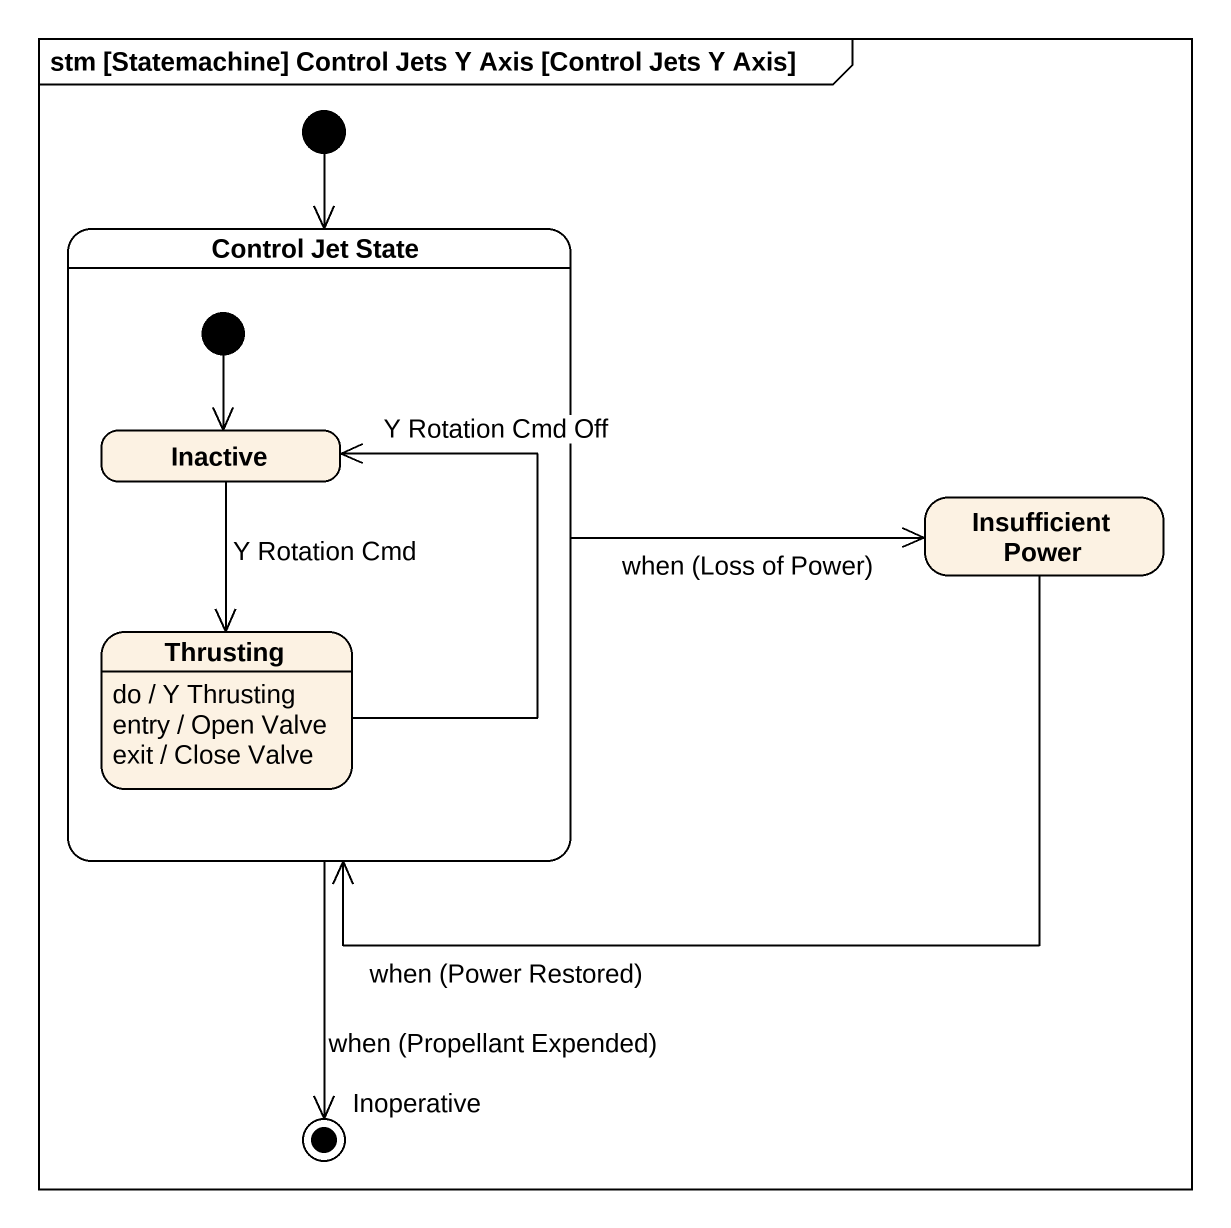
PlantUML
@startuml
mainframe stm [Statemachine] Control Jets Y Axis [Control Jets Y Axis]
hide empty description
state "Control Jet State" as Control_Jet_State {
  state Inactive
  state Thrusting
  Thrusting : do / Y Thrusting
  Thrusting : entry / Open Valve
  Thrusting : exit / Close Valve
  [*] --> Inactive
}
state "Insufficient Power" as Insufficient_Power
state Inoperative <<end>>
[*] --> Control_Jet_State
Control_Jet_State -right-> Insufficient_Power : when (Loss of Power)
Control_Jet_State --> Inoperative : when (Propellant Expended)
Inactive --> Thrusting : Y Rotation Cmd
Insufficient_Power -left-> Control_Jet_State : when (Power Restored)
Thrusting -up-> Inactive : Y Rotation Cmd Off
@enduml
